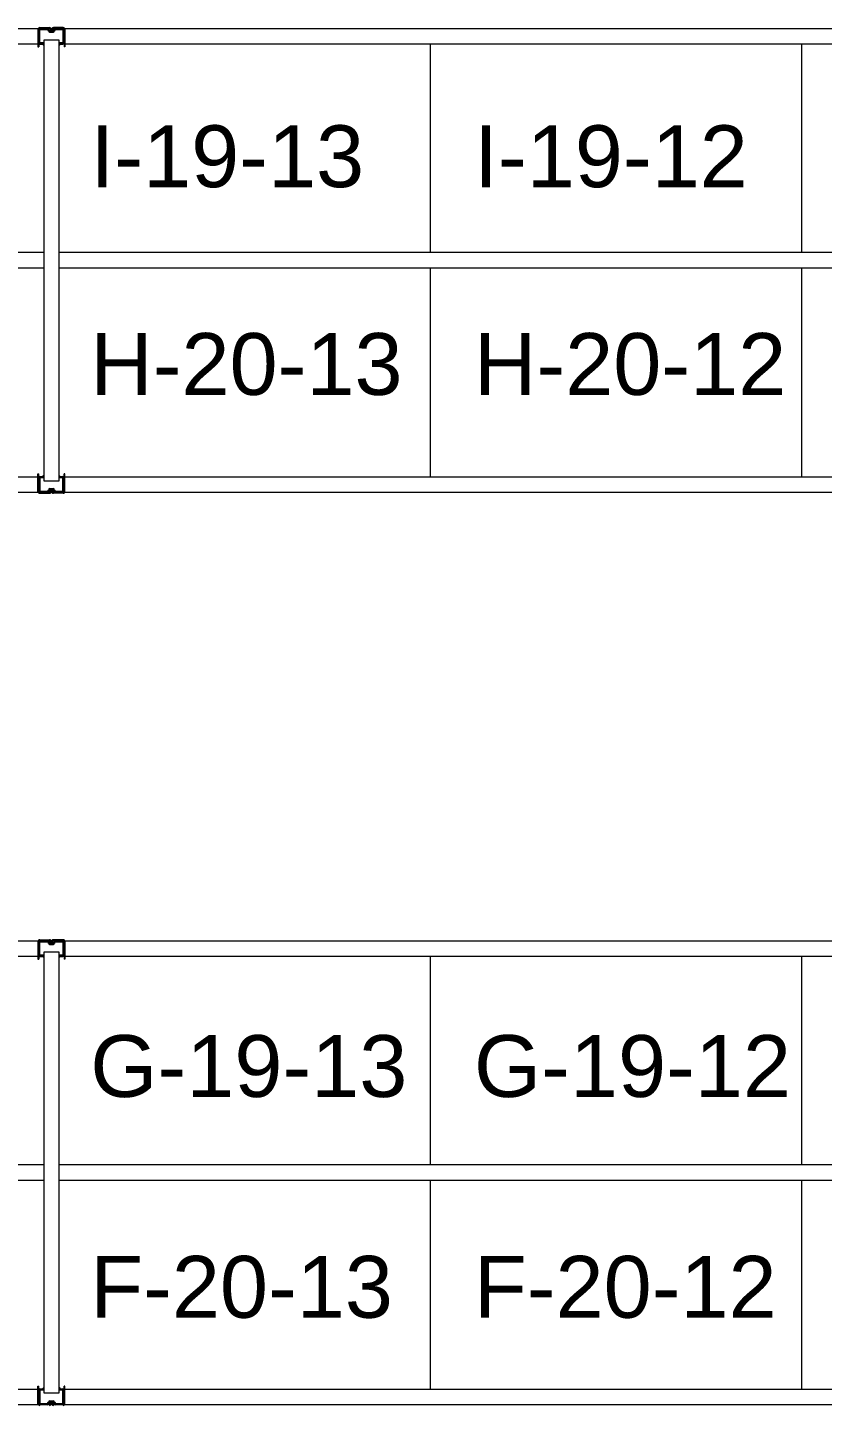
# Model space of a CAD drawing. Header units: inches. Extents: x 2743 to 10591, y -1604 to 5792.
# Drawn here: x 3268.6 to 3371.4, y 4045.9 to 4224.1 of the extents above; entities that cross this region are included whole.
import ezdxf

# ---------------------------------------------------------------- set-up
doc = ezdxf.new("R2010")
doc.units = ezdxf.units.IN
doc.header["$LTSCALE"] = 0.1875
doc.header["$MEASUREMENT"] = 0
for name, color, linetype, lineweight in [('22 Dimension', 7, 'Continuous', 5), ('32 Echelle', 160, 'Continuous', 15), ('33 Poutre', 30, 'Continuous', 15)]:
    doc.layers.add(name, color=color, linetype=linetype, lineweight=lineweight)
doc.styles.add('arial', font='')
doc.styles.get('arial').set_extended_font_data('Arial')

msp = doc.modelspace()

# ---------------------------------------------------------------- hatches: boundary and pattern name
at = {"layer": '32 Echelle'}
for points in [[(3270.70882, 4221.78941), (3270.70882, 4221.97691), (3270.52132, 4221.97691)], [(3270.70882, 4221.78941), (3270.70882, 4221.97691), (3270.52132, 4221.97691)], [(3272.70882, 4221.78941), (3272.70882, 4221.97691), (3272.89632, 4221.97691)], [(3272.70882, 4221.78941), (3272.70882, 4221.97691), (3272.89632, 4221.97691)], [(3270.70882, 4166.16441), (3270.70882, 4165.97691), (3270.52132, 4165.97691)], [(3270.70882, 4166.16441), (3270.70882, 4165.97691), (3270.52132, 4165.97691)], [(3272.70882, 4166.16441), (3272.70882, 4165.97691), (3272.89632, 4165.97691)], [(3272.70882, 4166.16441), (3272.70882, 4165.97691), (3272.89632, 4165.97691)], [(3270.70882, 4103.78941), (3270.70882, 4103.97691), (3270.52132, 4103.97691)], [(3270.70882, 4103.78941), (3270.70882, 4103.97691), (3270.52132, 4103.97691)], [(3272.70882, 4103.78941), (3272.70882, 4103.97691), (3272.89632, 4103.97691)], [(3272.70882, 4103.78941), (3272.70882, 4103.97691), (3272.89632, 4103.97691)], [(3270.70882, 4048.16441), (3270.70882, 4047.97691), (3270.52132, 4047.97691)], [(3270.70882, 4048.16441), (3270.70882, 4047.97691), (3270.52132, 4047.97691)], [(3272.70882, 4048.16441), (3272.70882, 4047.97691), (3272.89632, 4047.97691)], [(3272.70882, 4048.16441), (3272.70882, 4047.97691), (3272.89632, 4047.97691)]]:
    msp.add_hatch(color=256, dxfattribs=at).paths.add_polyline_path(points)

# ---------------------------------------------------------------- linework, layer by layer
at = {"layer": '22 Dimension'}
for p, q in [((3320.70882, 4194.97691), (3320.70882, 4221.97691)), ((3368.70882, 4194.97691), (3368.70882, 4221.97691)), ((3270.70882, 4194.97691), (3125.08382, 4194.97691)), ((3418.33382, 4194.97691), (3272.70882, 4194.97691)), ((3270.70882, 4192.97691), (3125.08382, 4192.97691)), ((3418.33382, 4192.97691), (3272.70882, 4192.97691)), ((3320.70882, 4165.97691), (3320.70882, 4192.97691)), ((3368.70882, 4165.97691), (3368.70882, 4192.97691)), ((3320.70882, 4076.97691), (3320.70882, 4103.97691)), ((3368.70882, 4076.97691), (3368.70882, 4103.97691)), ((3270.70882, 4076.97691), (3125.08382, 4076.97691)), ((3418.33382, 4076.97691), (3272.70882, 4076.97691)), ((3270.70882, 4074.97691), (3125.08382, 4074.97691)), ((3418.33382, 4074.97691), (3272.70882, 4074.97691)), ((3320.70882, 4047.97691), (3320.70882, 4074.97691)), ((3368.70882, 4047.97691), (3368.70882, 4074.97691))]:
    msp.add_line(p, q, dxfattribs=at)
at = {"layer": '32 Echelle', "linetype": 'Continuous', "lineweight": 25}
for p, q in [((3270.08386, 4223.79316), (3270.08386, 4222.16066)), ((3270.08386, 4223.79316), (3270.08386, 4222.16066)), ((3270.17386, 4222.16066), (3270.17386, 4223.79316)), ((3270.17386, 4222.16066), (3270.17386, 4223.79316)), ((3271.19645, 4223.97691), (3270.26761, 4223.97691)), ((3271.19645, 4223.97691), (3270.26761, 4223.97691)), ((3270.26761, 4223.88691), (3271.19645, 4223.88691)), ((3270.26761, 4223.88691), (3271.19645, 4223.88691)), ((3271.2861, 4223.82057), (3271.33001, 4223.67693)), ((3271.2861, 4223.82057), (3271.33001, 4223.67693)), ((3271.41608, 4223.70325), (3271.37217, 4223.84688)), ((3271.41608, 4223.70325), (3271.37217, 4223.84688)), ((3271.9119, 4223.63691), (3271.50573, 4223.63691)), ((3271.9119, 4223.63691), (3271.50573, 4223.63691)), ((3271.50573, 4223.54691), (3271.9119, 4223.54691)), ((3271.50573, 4223.54691), (3271.9119, 4223.54691)), ((3272.04547, 4223.84688), (3272.00155, 4223.70325)), ((3272.04547, 4223.84688), (3272.00155, 4223.70325)), ((3272.08762, 4223.67693), (3272.13153, 4223.82057)), ((3272.08762, 4223.67693), (3272.13153, 4223.82057)), ((3273.15002, 4223.97691), (3272.22119, 4223.97691)), ((3273.15002, 4223.97691), (3272.22119, 4223.97691)), ((3272.22119, 4223.88691), (3273.15002, 4223.88691)), ((3272.22119, 4223.88691), (3273.15002, 4223.88691)), ((3273.24377, 4223.79316), (3273.24377, 4222.16066)), ((3273.24377, 4223.79316), (3273.24377, 4222.16066)), ((3273.33377, 4222.16066), (3273.33377, 4223.79316)), ((3273.33377, 4222.16066), (3273.33377, 4223.79316)), ((3270.68386, 4222.06691), (3270.26761, 4222.06691)), ((3270.68386, 4222.06691), (3270.26761, 4222.06691)), ((3270.26761, 4221.97691), (3270.68386, 4221.97691)), ((3270.26761, 4221.97691), (3270.68386, 4221.97691)), ((3270.68386, 4221.97691), (3270.68386, 4222.06691)), ((3270.68386, 4221.97691), (3270.68386, 4222.06691)), ((3273.15002, 4222.06691), (3272.73377, 4222.06691)), ((3272.73377, 4222.06691), (3272.73377, 4221.97691)), ((3273.15002, 4222.06691), (3272.73377, 4222.06691)), ((3272.73377, 4222.06691), (3272.73377, 4221.97691)), ((3272.73377, 4221.97691), (3273.15002, 4221.97691)), ((3272.73377, 4221.97691), (3273.15002, 4221.97691)), ((3270.08386, 4164.16066), (3270.08386, 4165.79316)), ((3270.08386, 4164.16066), (3270.08386, 4165.79316)), ((3270.17386, 4165.79316), (3270.17386, 4164.16066)), ((3270.17386, 4165.79316), (3270.17386, 4164.16066)), ((3270.26761, 4165.97691), (3270.68386, 4165.97691)), ((3270.26761, 4165.97691), (3270.68386, 4165.97691)), ((3270.68386, 4165.88691), (3270.26761, 4165.88691)), ((3270.68386, 4165.88691), (3270.26761, 4165.88691)), ((3270.68386, 4165.97691), (3270.68386, 4165.88691)), ((3270.68386, 4165.97691), (3270.68386, 4165.88691)), ((3272.73377, 4165.97691), (3273.15002, 4165.97691)), ((3272.73377, 4165.88691), (3272.73377, 4165.97691)), ((3272.73377, 4165.97691), (3273.15002, 4165.97691)), ((3272.73377, 4165.88691), (3272.73377, 4165.97691)), ((3273.15002, 4165.88691), (3272.73377, 4165.88691)), ((3273.15002, 4165.88691), (3272.73377, 4165.88691)), ((3273.24377, 4164.16066), (3273.24377, 4165.79316)), ((3273.24377, 4164.16066), (3273.24377, 4165.79316)), ((3273.33377, 4165.79316), (3273.33377, 4164.16066)), ((3273.33377, 4165.79316), (3273.33377, 4164.16066)), ((3270.26761, 4164.06691), (3271.19645, 4164.06691)), ((3270.26761, 4164.06691), (3271.19645, 4164.06691)), ((3271.19645, 4163.97691), (3270.26761, 4163.97691)), ((3271.19645, 4163.97691), (3270.26761, 4163.97691)), ((3271.2861, 4164.13325), (3271.33001, 4164.27688)), ((3271.2861, 4164.13325), (3271.33001, 4164.27688)), ((3271.41608, 4164.25057), (3271.37217, 4164.10693)), ((3271.41608, 4164.25057), (3271.37217, 4164.10693)), ((3271.50573, 4164.40691), (3271.9119, 4164.40691)), ((3271.50573, 4164.40691), (3271.9119, 4164.40691)), ((3271.9119, 4164.31691), (3271.50573, 4164.31691)), ((3271.9119, 4164.31691), (3271.50573, 4164.31691)), ((3272.04547, 4164.10693), (3272.00155, 4164.25057)), ((3272.04547, 4164.10693), (3272.00155, 4164.25057)), ((3272.08762, 4164.27688), (3272.13153, 4164.13325)), ((3272.08762, 4164.27688), (3272.13153, 4164.13325)), ((3272.22119, 4164.06691), (3273.15002, 4164.06691)), ((3272.22119, 4164.06691), (3273.15002, 4164.06691)), ((3273.15002, 4163.97691), (3272.22119, 4163.97691)), ((3273.15002, 4163.97691), (3272.22119, 4163.97691)), ((3270.08386, 4105.79316), (3270.08386, 4104.16066)), ((3270.08386, 4105.79316), (3270.08386, 4104.16066)), ((3270.17386, 4104.16066), (3270.17386, 4105.79316)), ((3270.17386, 4104.16066), (3270.17386, 4105.79316)), ((3271.19645, 4105.97691), (3270.26761, 4105.97691)), ((3271.19645, 4105.97691), (3270.26761, 4105.97691)), ((3270.26761, 4105.88691), (3271.19645, 4105.88691)), ((3270.26761, 4105.88691), (3271.19645, 4105.88691)), ((3271.2861, 4105.82057), (3271.33001, 4105.67693)), ((3271.2861, 4105.82057), (3271.33001, 4105.67693)), ((3271.41608, 4105.70325), (3271.37217, 4105.84688)), ((3271.41608, 4105.70325), (3271.37217, 4105.84688)), ((3271.9119, 4105.63691), (3271.50573, 4105.63691)), ((3271.9119, 4105.63691), (3271.50573, 4105.63691)), ((3271.50573, 4105.54691), (3271.9119, 4105.54691)), ((3271.50573, 4105.54691), (3271.9119, 4105.54691)), ((3272.04547, 4105.84688), (3272.00155, 4105.70325)), ((3272.04547, 4105.84688), (3272.00155, 4105.70325)), ((3272.08762, 4105.67693), (3272.13153, 4105.82057)), ((3272.08762, 4105.67693), (3272.13153, 4105.82057)), ((3273.15002, 4105.97691), (3272.22119, 4105.97691)), ((3273.15002, 4105.97691), (3272.22119, 4105.97691)), ((3272.22119, 4105.88691), (3273.15002, 4105.88691)), ((3272.22119, 4105.88691), (3273.15002, 4105.88691)), ((3273.24377, 4105.79316), (3273.24377, 4104.16066)), ((3273.24377, 4105.79316), (3273.24377, 4104.16066)), ((3273.33377, 4104.16066), (3273.33377, 4105.79316)), ((3273.33377, 4104.16066), (3273.33377, 4105.79316)), ((3270.68386, 4104.06691), (3270.26761, 4104.06691)), ((3270.68386, 4104.06691), (3270.26761, 4104.06691)), ((3270.26761, 4103.97691), (3270.68386, 4103.97691)), ((3270.26761, 4103.97691), (3270.68386, 4103.97691)), ((3270.68386, 4103.97691), (3270.68386, 4104.06691)), ((3270.68386, 4103.97691), (3270.68386, 4104.06691)), ((3273.15002, 4104.06691), (3272.73377, 4104.06691)), ((3272.73377, 4104.06691), (3272.73377, 4103.97691)), ((3273.15002, 4104.06691), (3272.73377, 4104.06691)), ((3272.73377, 4104.06691), (3272.73377, 4103.97691)), ((3272.73377, 4103.97691), (3273.15002, 4103.97691)), ((3272.73377, 4103.97691), (3273.15002, 4103.97691)), ((3270.08386, 4046.16066), (3270.08386, 4047.79316)), ((3270.08386, 4046.16066), (3270.08386, 4047.79316)), ((3270.17386, 4047.79316), (3270.17386, 4046.16066)), ((3270.17386, 4047.79316), (3270.17386, 4046.16066)), ((3270.26761, 4047.97691), (3270.68386, 4047.97691)), ((3270.26761, 4047.97691), (3270.68386, 4047.97691)), ((3270.68386, 4047.88691), (3270.26761, 4047.88691)), ((3270.68386, 4047.88691), (3270.26761, 4047.88691)), ((3270.68386, 4047.97691), (3270.68386, 4047.88691)), ((3270.68386, 4047.97691), (3270.68386, 4047.88691)), ((3272.73377, 4047.97691), (3273.15002, 4047.97691)), ((3272.73377, 4047.88691), (3272.73377, 4047.97691)), ((3272.73377, 4047.97691), (3273.15002, 4047.97691)), ((3272.73377, 4047.88691), (3272.73377, 4047.97691)), ((3273.15002, 4047.88691), (3272.73377, 4047.88691)), ((3273.15002, 4047.88691), (3272.73377, 4047.88691)), ((3273.24377, 4046.16066), (3273.24377, 4047.79316)), ((3273.24377, 4046.16066), (3273.24377, 4047.79316)), ((3273.33377, 4047.79316), (3273.33377, 4046.16066)), ((3273.33377, 4047.79316), (3273.33377, 4046.16066)), ((3270.26761, 4046.06691), (3271.19645, 4046.06691)), ((3270.26761, 4046.06691), (3271.19645, 4046.06691)), ((3271.2861, 4046.13325), (3271.33001, 4046.27688)), ((3271.2861, 4046.13325), (3271.33001, 4046.27688)), ((3271.41608, 4046.25057), (3271.37217, 4046.10693)), ((3271.41608, 4046.25057), (3271.37217, 4046.10693)), ((3271.50573, 4046.40691), (3271.9119, 4046.40691)), ((3271.50573, 4046.40691), (3271.9119, 4046.40691)), ((3271.9119, 4046.31691), (3271.50573, 4046.31691)), ((3271.9119, 4046.31691), (3271.50573, 4046.31691)), ((3272.04547, 4046.10693), (3272.00155, 4046.25057)), ((3272.04547, 4046.10693), (3272.00155, 4046.25057)), ((3272.08762, 4046.27688), (3272.13153, 4046.13325)), ((3272.08762, 4046.27688), (3272.13153, 4046.13325)), ((3272.22119, 4046.06691), (3273.15002, 4046.06691)), ((3272.22119, 4046.06691), (3273.15002, 4046.06691)), ((3271.19645, 4045.97691), (3270.26761, 4045.97691)), ((3271.19645, 4045.97691), (3270.26761, 4045.97691)), ((3273.15002, 4045.97691), (3272.22119, 4045.97691)), ((3273.15002, 4045.97691), (3272.22119, 4045.97691))]:
    msp.add_line(p, q, dxfattribs=at)
at = {"layer": '32 Echelle'}
for p, q in [((3272.70882, 4222.47691), (3270.70882, 4222.47691)), ((3270.70882, 4222.47691), (3270.70882, 4165.47691)), ((3272.70882, 4222.47691), (3270.70882, 4222.47691)), ((3270.70882, 4222.47691), (3270.70882, 4165.47691)), ((3272.70882, 4165.47691), (3272.70882, 4222.47691)), ((3272.70882, 4165.47691), (3272.70882, 4222.47691)), ((3270.70882, 4221.97691), (3270.52132, 4221.97691)), ((3270.70882, 4221.78941), (3270.52132, 4221.97691)), ((3270.70882, 4221.97691), (3270.52132, 4221.97691)), ((3270.70882, 4221.78941), (3270.52132, 4221.97691)), ((3270.70882, 4221.78941), (3270.70882, 4221.97691)), ((3270.70882, 4221.78941), (3270.70882, 4221.97691)), ((3272.70882, 4221.97691), (3272.89632, 4221.97691)), ((3272.70882, 4221.78941), (3272.70882, 4221.97691)), ((3272.70882, 4221.78941), (3272.89632, 4221.97691)), ((3272.70882, 4221.97691), (3272.89632, 4221.97691)), ((3272.70882, 4221.78941), (3272.70882, 4221.97691)), ((3272.70882, 4221.78941), (3272.89632, 4221.97691)), ((3270.70882, 4166.16441), (3270.52132, 4165.97691)), ((3270.70882, 4166.16441), (3270.52132, 4165.97691)), ((3270.70882, 4165.97691), (3270.52132, 4165.97691)), ((3270.70882, 4165.97691), (3270.52132, 4165.97691)), ((3270.70882, 4166.16441), (3270.70882, 4165.97691)), ((3270.70882, 4166.16441), (3270.70882, 4165.97691)), ((3270.70882, 4165.47691), (3272.70882, 4165.47691)), ((3270.70882, 4165.47691), (3272.70882, 4165.47691)), ((3272.70882, 4166.16441), (3272.70882, 4165.97691)), ((3272.70882, 4166.16441), (3272.89632, 4165.97691)), ((3272.70882, 4166.16441), (3272.70882, 4165.97691)), ((3272.70882, 4166.16441), (3272.89632, 4165.97691)), ((3272.70882, 4165.97691), (3272.89632, 4165.97691)), ((3272.70882, 4165.97691), (3272.89632, 4165.97691)), ((3270.70882, 4103.97691), (3270.52132, 4103.97691)), ((3270.70882, 4103.78941), (3270.52132, 4103.97691)), ((3270.70882, 4103.97691), (3270.52132, 4103.97691)), ((3270.70882, 4103.78941), (3270.52132, 4103.97691)), ((3272.70882, 4104.47691), (3270.70882, 4104.47691)), ((3270.70882, 4104.47691), (3270.70882, 4047.47691)), ((3272.70882, 4104.47691), (3270.70882, 4104.47691)), ((3270.70882, 4104.47691), (3270.70882, 4047.47691)), ((3270.70882, 4103.78941), (3270.70882, 4103.97691)), ((3270.70882, 4103.78941), (3270.70882, 4103.97691)), ((3272.70882, 4047.47691), (3272.70882, 4104.47691)), ((3272.70882, 4047.47691), (3272.70882, 4104.47691)), ((3272.70882, 4103.97691), (3272.89632, 4103.97691)), ((3272.70882, 4103.78941), (3272.70882, 4103.97691)), ((3272.70882, 4103.78941), (3272.89632, 4103.97691)), ((3272.70882, 4103.97691), (3272.89632, 4103.97691)), ((3272.70882, 4103.78941), (3272.70882, 4103.97691)), ((3272.70882, 4103.78941), (3272.89632, 4103.97691)), ((3270.70882, 4048.16441), (3270.52132, 4047.97691)), ((3270.70882, 4048.16441), (3270.52132, 4047.97691)), ((3270.70882, 4047.97691), (3270.52132, 4047.97691)), ((3270.70882, 4047.97691), (3270.52132, 4047.97691)), ((3270.70882, 4048.16441), (3270.70882, 4047.97691)), ((3270.70882, 4048.16441), (3270.70882, 4047.97691)), ((3272.70882, 4048.16441), (3272.70882, 4047.97691)), ((3272.70882, 4048.16441), (3272.89632, 4047.97691)), ((3272.70882, 4048.16441), (3272.70882, 4047.97691)), ((3272.70882, 4048.16441), (3272.89632, 4047.97691)), ((3272.70882, 4047.97691), (3272.89632, 4047.97691)), ((3272.70882, 4047.97691), (3272.89632, 4047.97691)), ((3270.70882, 4047.47691), (3272.70882, 4047.47691)), ((3270.70882, 4047.47691), (3272.70882, 4047.47691))]:
    msp.add_line(p, q, dxfattribs=at)
at = {"layer": '32 Echelle', "linetype": 'Continuous', "lineweight": 25}
for centre, radius, start, end in [((3270.26761, 4223.79316), 0.18375, 90, 180), ((3270.26761, 4223.79316), 0.18375, 90, 180), ((3270.26761, 4223.79316), 0.09375, 90, 180), ((3270.26761, 4223.79316), 0.09375, 90, 180), ((3271.19645, 4223.79316), 0.18375, 17, 90), ((3271.19645, 4223.79316), 0.18375, 17, 90), ((3271.19645, 4223.79316), 0.09375, 17, 90), ((3271.19645, 4223.79316), 0.09375, 17, 90), ((3271.50573, 4223.73066), 0.18375, 197, 270), ((3271.50573, 4223.73066), 0.18375, 197, 270), ((3271.50573, 4223.73066), 0.09375, 197, 270), ((3271.50573, 4223.73066), 0.09375, 197, 270), ((3271.9119, 4223.73066), 0.09375, 270, 343), ((3271.9119, 4223.73066), 0.09375, 270, 343), ((3271.9119, 4223.73066), 0.18375, 270, 343), ((3271.9119, 4223.73066), 0.18375, 270, 343), ((3272.22119, 4223.79316), 0.18375, 90, 163), ((3272.22119, 4223.79316), 0.18375, 90, 163), ((3272.22119, 4223.79316), 0.09375, 90, 163), ((3272.22119, 4223.79316), 0.09375, 90, 163), ((3273.15002, 4223.79316), 0.18375, 0, 90), ((3273.15002, 4223.79316), 0.18375, 0, 90), ((3273.15002, 4223.79316), 0.09375, 0, 90), ((3273.15002, 4223.79316), 0.09375, 0, 90), ((3270.26761, 4222.16066), 0.18375, 180, 270), ((3270.26761, 4222.16066), 0.18375, 180, 270), ((3270.26761, 4222.16066), 0.09375, 180, 270), ((3270.26761, 4222.16066), 0.09375, 180, 270), ((3273.15002, 4222.16066), 0.09375, 270, 0), ((3273.15002, 4222.16066), 0.18375, 270, 0), ((3273.15002, 4222.16066), 0.09375, 270, 0), ((3273.15002, 4222.16066), 0.18375, 270, 0), ((3270.26761, 4165.79316), 0.18375, 90, 180), ((3270.26761, 4165.79316), 0.18375, 90, 180), ((3270.26761, 4165.79316), 0.09375, 90, 180), ((3270.26761, 4165.79316), 0.09375, 90, 180), ((3273.15002, 4165.79316), 0.18375, 0, 90), ((3273.15002, 4165.79316), 0.18375, 0, 90), ((3273.15002, 4165.79316), 0.09375, 0, 90), ((3273.15002, 4165.79316), 0.09375, 0, 90), ((3270.26761, 4164.16066), 0.18375, 180, 270), ((3270.26761, 4164.16066), 0.18375, 180, 270), ((3270.26761, 4164.16066), 0.09375, 180, 270), ((3270.26761, 4164.16066), 0.09375, 180, 270), ((3271.19645, 4164.16066), 0.09375, 270, 343), ((3271.19645, 4164.16066), 0.09375, 270, 343), ((3271.19645, 4164.16066), 0.18375, 270, 343), ((3271.19645, 4164.16066), 0.18375, 270, 343), ((3271.50573, 4164.22316), 0.18375, 90, 163), ((3271.50573, 4164.22316), 0.18375, 90, 163), ((3271.50573, 4164.22316), 0.09375, 90, 163), ((3271.50573, 4164.22316), 0.09375, 90, 163), ((3271.9119, 4164.22316), 0.18375, 17, 90), ((3271.9119, 4164.22316), 0.18375, 17, 90), ((3271.9119, 4164.22316), 0.09375, 17, 90), ((3271.9119, 4164.22316), 0.09375, 17, 90), ((3272.22119, 4164.16066), 0.18375, 197, 270), ((3272.22119, 4164.16066), 0.18375, 197, 270), ((3272.22119, 4164.16066), 0.09375, 197, 270), ((3272.22119, 4164.16066), 0.09375, 197, 270), ((3273.15002, 4164.16066), 0.09375, 270, 0), ((3273.15002, 4164.16066), 0.18375, 270, 0), ((3273.15002, 4164.16066), 0.09375, 270, 0), ((3273.15002, 4164.16066), 0.18375, 270, 0), ((3270.26761, 4105.79316), 0.18375, 90, 180), ((3270.26761, 4105.79316), 0.18375, 90, 180), ((3270.26761, 4105.79316), 0.09375, 90, 180), ((3270.26761, 4105.79316), 0.09375, 90, 180), ((3271.19645, 4105.79316), 0.18375, 17, 90), ((3271.19645, 4105.79316), 0.18375, 17, 90), ((3271.19645, 4105.79316), 0.09375, 17, 90), ((3271.19645, 4105.79316), 0.09375, 17, 90), ((3271.50573, 4105.73066), 0.18375, 197, 270), ((3271.50573, 4105.73066), 0.18375, 197, 270), ((3271.50573, 4105.73066), 0.09375, 197, 270), ((3271.50573, 4105.73066), 0.09375, 197, 270), ((3271.9119, 4105.73066), 0.09375, 270, 343), ((3271.9119, 4105.73066), 0.09375, 270, 343), ((3271.9119, 4105.73066), 0.18375, 270, 343), ((3271.9119, 4105.73066), 0.18375, 270, 343), ((3272.22119, 4105.79316), 0.18375, 90, 163), ((3272.22119, 4105.79316), 0.18375, 90, 163), ((3272.22119, 4105.79316), 0.09375, 90, 163), ((3272.22119, 4105.79316), 0.09375, 90, 163), ((3273.15002, 4105.79316), 0.18375, 0, 90), ((3273.15002, 4105.79316), 0.18375, 0, 90), ((3273.15002, 4105.79316), 0.09375, 0, 90), ((3273.15002, 4105.79316), 0.09375, 0, 90), ((3270.26761, 4104.16066), 0.18375, 180, 270), ((3270.26761, 4104.16066), 0.18375, 180, 270), ((3270.26761, 4104.16066), 0.09375, 180, 270), ((3270.26761, 4104.16066), 0.09375, 180, 270), ((3273.15002, 4104.16066), 0.09375, 270, 0), ((3273.15002, 4104.16066), 0.18375, 270, 0), ((3273.15002, 4104.16066), 0.09375, 270, 0), ((3273.15002, 4104.16066), 0.18375, 270, 0), ((3270.26761, 4047.79316), 0.18375, 90, 180), ((3270.26761, 4047.79316), 0.18375, 90, 180), ((3270.26761, 4047.79316), 0.09375, 90, 180), ((3270.26761, 4047.79316), 0.09375, 90, 180), ((3273.15002, 4047.79316), 0.18375, 0, 90), ((3273.15002, 4047.79316), 0.18375, 0, 90), ((3273.15002, 4047.79316), 0.09375, 0, 90), ((3273.15002, 4047.79316), 0.09375, 0, 90), ((3270.26761, 4046.16066), 0.18375, 180, 270), ((3270.26761, 4046.16066), 0.18375, 180, 270), ((3270.26761, 4046.16066), 0.09375, 180, 270), ((3270.26761, 4046.16066), 0.09375, 180, 270), ((3271.19645, 4046.16066), 0.09375, 270, 343), ((3271.19645, 4046.16066), 0.09375, 270, 343), ((3271.19645, 4046.16066), 0.18375, 270, 343), ((3271.19645, 4046.16066), 0.18375, 270, 343), ((3271.50573, 4046.22316), 0.18375, 90, 163), ((3271.50573, 4046.22316), 0.18375, 90, 163), ((3271.50573, 4046.22316), 0.09375, 90, 163), ((3271.50573, 4046.22316), 0.09375, 90, 163), ((3271.9119, 4046.22316), 0.18375, 17, 90), ((3271.9119, 4046.22316), 0.18375, 17, 90), ((3271.9119, 4046.22316), 0.09375, 17, 90), ((3271.9119, 4046.22316), 0.09375, 17, 90), ((3272.22119, 4046.16066), 0.18375, 197, 270), ((3272.22119, 4046.16066), 0.18375, 197, 270), ((3272.22119, 4046.16066), 0.09375, 197, 270), ((3272.22119, 4046.16066), 0.09375, 197, 270), ((3273.15002, 4046.16066), 0.09375, 270, 0), ((3273.15002, 4046.16066), 0.18375, 270, 0), ((3273.15002, 4046.16066), 0.09375, 270, 0), ((3273.15002, 4046.16066), 0.18375, 270, 0)]:
    msp.add_arc(centre, radius, start, end, dxfattribs=at)
at = {"layer": '33 Poutre'}
for p, q in [((3125.83382, 4223.97691), (3269.95882, 4223.97691)), ((3269.95882, 4223.97691), (3269.95882, 4221.97691)), ((3269.95882, 4223.85191), (3269.95882, 4221.59591)), ((3270.07782, 4223.85191), (3270.07782, 4221.59591)), ((3270.20282, 4224.09591), (3271.46482, 4224.09591)), ((3271.46482, 4223.97691), (3270.20282, 4223.97691)), ((3271.58982, 4223.63691), (3271.58982, 4223.85191)), ((3271.58982, 4223.63691), (3271.70882, 4223.63691)), ((3271.70882, 4223.63691), (3271.70882, 4223.85191)), ((3271.70882, 4223.63691), (3271.70882, 4223.85191)), ((3271.82782, 4223.63691), (3271.70882, 4223.63691)), ((3271.82782, 4223.63691), (3271.82782, 4223.85191)), ((3273.21482, 4224.09591), (3271.95282, 4224.09591)), ((3271.95282, 4223.97691), (3273.21482, 4223.97691)), ((3273.33982, 4223.85191), (3273.33982, 4221.59591)), ((3273.45882, 4223.97691), (3417.58382, 4223.97691)), ((3273.45882, 4223.97691), (3273.45882, 4221.97691)), ((3273.45882, 4223.85191), (3273.45882, 4221.59591)), ((3125.83382, 4221.97691), (3269.95882, 4221.97691)), ((3269.95882, 4221.59591), (3270.07782, 4221.59591)), ((3273.45882, 4221.59591), (3273.33982, 4221.59591)), ((3273.45882, 4221.97691), (3417.58382, 4221.97691)), ((3125.83382, 4165.97691), (3269.95882, 4165.97691)), ((3269.95882, 4164.10191), (3269.95882, 4166.35791)), ((3269.95882, 4166.35791), (3270.07782, 4166.35791)), ((3269.95882, 4163.97691), (3269.95882, 4165.97691)), ((3270.07782, 4164.10191), (3270.07782, 4166.35791)), ((3273.45882, 4166.35791), (3273.33982, 4166.35791)), ((3273.33982, 4164.10191), (3273.33982, 4166.35791)), ((3273.45882, 4164.10191), (3273.45882, 4166.35791)), ((3273.45882, 4165.97691), (3417.58382, 4165.97691)), ((3273.45882, 4163.97691), (3273.45882, 4165.97691)), ((3125.83382, 4163.97691), (3269.95882, 4163.97691)), ((3271.46482, 4163.97691), (3270.20282, 4163.97691)), ((3270.20282, 4163.85791), (3271.46482, 4163.85791)), ((3271.58982, 4164.31691), (3271.58982, 4164.10191)), ((3271.58982, 4164.31691), (3271.70882, 4164.31691)), ((3271.70882, 4164.31691), (3271.70882, 4164.10191)), ((3271.70882, 4164.31691), (3271.70882, 4164.10191)), ((3271.82782, 4164.31691), (3271.70882, 4164.31691)), ((3271.82782, 4164.31691), (3271.82782, 4164.10191)), ((3271.95282, 4163.97691), (3273.21482, 4163.97691)), ((3273.21482, 4163.85791), (3271.95282, 4163.85791)), ((3273.45882, 4163.97691), (3417.58382, 4163.97691)), ((3125.83382, 4105.97691), (3269.95882, 4105.97691)), ((3269.95882, 4105.97691), (3269.95882, 4103.97691)), ((3269.95882, 4105.85191), (3269.95882, 4103.59591)), ((3270.07782, 4105.85191), (3270.07782, 4103.59591)), ((3270.20282, 4106.09591), (3271.46482, 4106.09591)), ((3271.46482, 4105.97691), (3270.20282, 4105.97691)), ((3271.58982, 4105.63691), (3271.58982, 4105.85191)), ((3271.58982, 4105.63691), (3271.70882, 4105.63691)), ((3271.70882, 4105.63691), (3271.70882, 4105.85191)), ((3271.70882, 4105.63691), (3271.70882, 4105.85191)), ((3271.82782, 4105.63691), (3271.70882, 4105.63691)), ((3271.82782, 4105.63691), (3271.82782, 4105.85191)), ((3273.21482, 4106.09591), (3271.95282, 4106.09591)), ((3271.95282, 4105.97691), (3273.21482, 4105.97691)), ((3273.33982, 4105.85191), (3273.33982, 4103.59591)), ((3273.45882, 4105.97691), (3417.58382, 4105.97691)), ((3273.45882, 4105.97691), (3273.45882, 4103.97691)), ((3273.45882, 4105.85191), (3273.45882, 4103.59591)), ((3125.83382, 4103.97691), (3269.95882, 4103.97691)), ((3269.95882, 4103.59591), (3270.07782, 4103.59591)), ((3273.45882, 4103.59591), (3273.33982, 4103.59591)), ((3273.45882, 4103.97691), (3417.58382, 4103.97691)), ((3125.83382, 4047.97691), (3269.95882, 4047.97691)), ((3269.95882, 4046.10191), (3269.95882, 4048.35791)), ((3269.95882, 4048.35791), (3270.07782, 4048.35791)), ((3269.95882, 4045.97691), (3269.95882, 4047.97691)), ((3270.07782, 4046.10191), (3270.07782, 4048.35791)), ((3273.45882, 4048.35791), (3273.33982, 4048.35791)), ((3273.33982, 4046.10191), (3273.33982, 4048.35791)), ((3273.45882, 4046.10191), (3273.45882, 4048.35791)), ((3273.45882, 4047.97691), (3417.58382, 4047.97691)), ((3273.45882, 4045.97691), (3273.45882, 4047.97691)), ((3271.58982, 4046.31691), (3271.58982, 4046.10191)), ((3271.58982, 4046.31691), (3271.70882, 4046.31691)), ((3271.70882, 4046.31691), (3271.70882, 4046.10191)), ((3271.70882, 4046.31691), (3271.70882, 4046.10191)), ((3271.82782, 4046.31691), (3271.70882, 4046.31691)), ((3271.82782, 4046.31691), (3271.82782, 4046.10191)), ((3125.83382, 4045.97691), (3269.95882, 4045.97691)), ((3271.46482, 4045.97691), (3270.20282, 4045.97691)), ((3271.95282, 4045.97691), (3273.21482, 4045.97691)), ((3273.45882, 4045.97691), (3417.58382, 4045.97691))]:
    msp.add_line(p, q, dxfattribs=at)
for centre, radius, start, end in [((3270.20282, 4223.85191), 0.244, 90, 180), ((3270.20282, 4223.85191), 0.125, 90, 180), ((3271.46482, 4223.85191), 0.244, 0, 90), ((3271.46482, 4223.85191), 0.125, 0, 90), ((3271.95282, 4223.85191), 0.244, 90, 180), ((3271.95282, 4223.85191), 0.125, 90, 180), ((3273.21482, 4223.85191), 0.244, 0, 90), ((3273.21482, 4223.85191), 0.125, 0, 90), ((3270.20282, 4164.10191), 0.244, 180, 270), ((3270.20282, 4164.10191), 0.125, 180, 270), ((3271.46482, 4164.10191), 0.125, 270, 0), ((3271.46482, 4164.10191), 0.244, 270, 0), ((3271.95282, 4164.10191), 0.244, 180, 270), ((3271.95282, 4164.10191), 0.125, 180, 270), ((3273.21482, 4164.10191), 0.244, 270, 0), ((3273.21482, 4164.10191), 0.125, 270, 0), ((3270.20282, 4105.85191), 0.244, 90, 180), ((3270.20282, 4105.85191), 0.125, 90, 180), ((3271.46482, 4105.85191), 0.244, 0, 90), ((3271.46482, 4105.85191), 0.125, 0, 90), ((3271.95282, 4105.85191), 0.244, 90, 180), ((3271.95282, 4105.85191), 0.125, 90, 180), ((3273.21482, 4105.85191), 0.244, 0, 90), ((3273.21482, 4105.85191), 0.125, 0, 90), ((3270.20282, 4046.10191), 0.244, 180, 270), ((3270.20282, 4046.10191), 0.125, 180, 270), ((3271.46482, 4046.10191), 0.125, 270, 0), ((3271.46482, 4046.10191), 0.244, 270, 0), ((3271.95282, 4046.10191), 0.244, 180, 270), ((3271.95282, 4046.10191), 0.125, 180, 270), ((3273.21482, 4046.10191), 0.244, 270, 0), ((3273.21482, 4046.10191), 0.125, 270, 0)]:
    msp.add_arc(centre, radius, start, end, dxfattribs=at)

# ---------------------------------------------------------------- texts
at = {"layer": '22 Dimension', "char_height": 8, "attachment_point": 1, "style": 'arial'}
for s, insert in [('{\\fArial Unicode MS|b0|i0|c0|p2;\\C8;I-19-13}', (3276.72746, 4211.44855)), ('{\\fArial Unicode MS|b0|i0|c0|p2;\\C8;I-19-12}', (3326.3319, 4211.44855)), ('{\\fArial Unicode MS|b0|i0|c0|p2;\\C8;H-20-13}', (3276.72746, 4184.57601)), ('{\\fArial Unicode MS|b0|i0|c0|p2;\\C8;H-20-12}', (3326.3319, 4184.57601)), ('{\\fArial Unicode MS|b0|i0|c0|p2;\\C8;G-19-13}', (3276.72746, 4093.76122)), ('{\\fArial Unicode MS|b0|i0|c0|p2;\\C8;G-19-12}', (3326.3319, 4093.76122)), ('{\\fArial Unicode MS|b0|i0|c0|p2;\\C8;F-20-13}', (3276.72746, 4065.20067)), ('{\\fArial Unicode MS|b0|i0|c0|p2;\\C8;F-20-12}', (3326.3319, 4065.20067))]:
    msp.add_mtext_dynamic_manual_height_columns(s, width=68.8901007, gutter_width=5, heights=[0], dxfattribs=dict(at, insert=insert))

doc.saveas('drawing.dxf')
